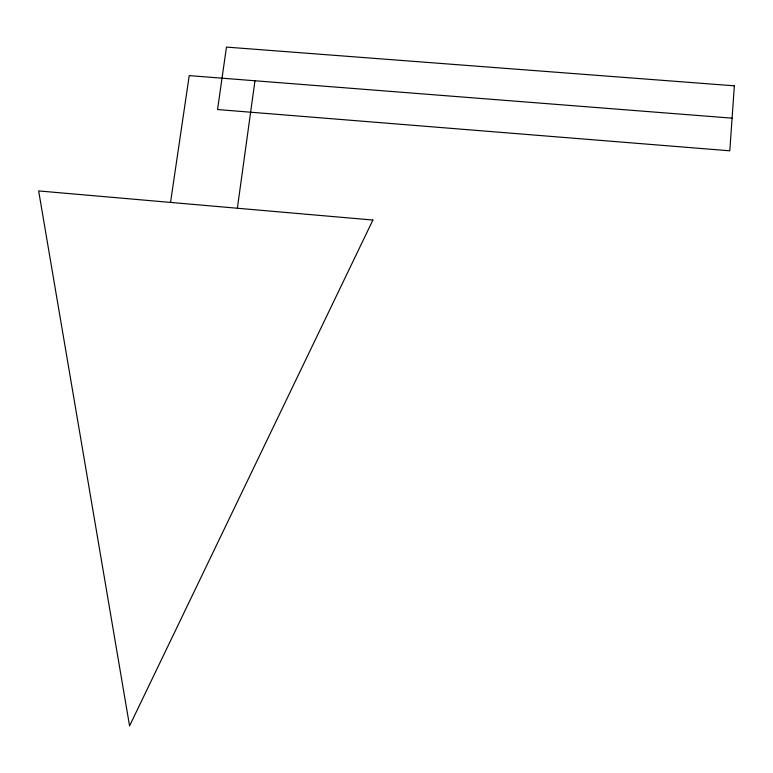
<?xml version="1.0" encoding="UTF-8"?>
<svg xmlns="http://www.w3.org/2000/svg" width="773" height="773" viewBox="0 0 773 773"><rect width="100%" height="100%" fill="white"/><g stroke="black" fill="none" stroke-linecap="round" stroke-linejoin="round"><path stroke-width="1.16" d="M237.369 208.237L254.964 80.759M170.533 202.42L189.23 75.609L732.089 118.163M734.35 85.822L729.799 150.803L217.551 109.544L226.46 47.095L734.35 85.822M372.895 220.044L129.574 725.905L38.65 190.931L372.895 220.044"/></g></svg>
